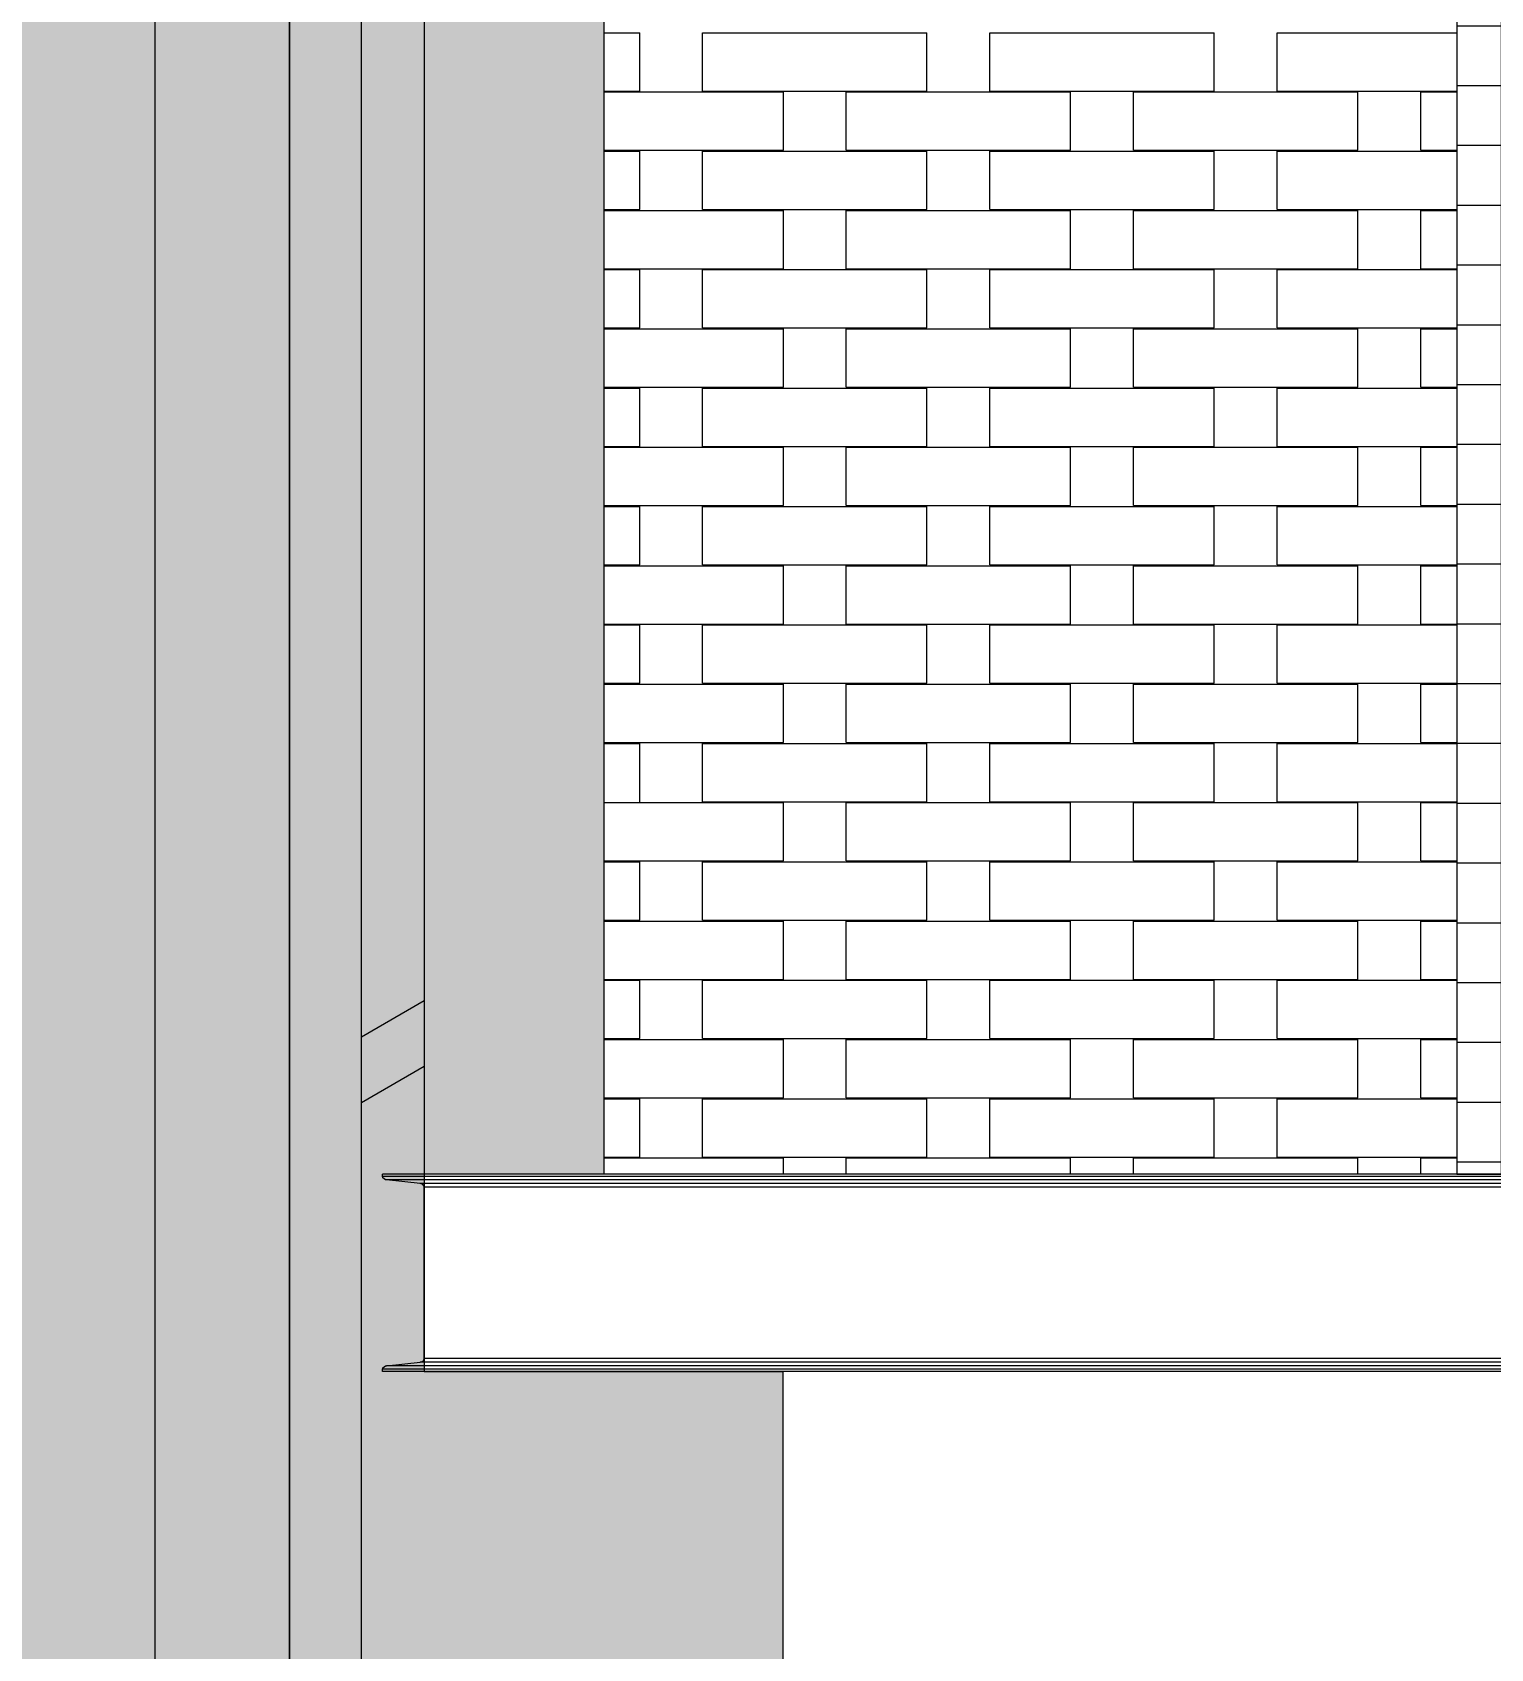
# Model space of a CAD drawing. Header units: millimetres. Extents: x 475206255 to 476720147, y 4620882299 to 4621447368.
# Drawn here: x 475392579 to 475394204, y 4621134156 to 4621135957 of the extents above; entities that cross this region are included whole.
import ezdxf

# ---------------------------------------------------------------- set-up
doc = ezdxf.new("R2010")
doc.units = ezdxf.units.MM
doc.header["$MEASUREMENT"] = 0
for name, color, linetype, lineweight in [('0_Pen_No__250_Pen_No__255', 255, 'Continuous', 0), ('0_Pen_No__250_Pen_No__7', 7, 'Continuous', 0), ('2D Drafting - General_Pen_No__30_Pen_No__9_Pen_No__9_Pen_No__253', 252, 'Continuous', 0), ('2D Drafting - General_Pen_No__30_Pen_No__9_Pen_No__9_Pen_No__7', 7, 'Continuous', 0), ('Dimensioning - General_Pen_No__142', 142, 'Continuous', 0), ('New_2D Drafting - General_Pen_No__30_Pen_No__9_Pen_No__9_Pen_No__255', 255, 'Continuous', 0), ('New_2D Drafting - General_Pen_No__30_Pen_No__9_Pen_No__9_Pen_No__7', 7, 'Continuous', 0), ('New_Structural - Bearing_Pen_No__250', 7, 'Continuous', 0), ('Structural - Bearing_Pen_No__250', 7, 'Continuous', 0), ('zoma_Pen_No__142', 142, 'Continuous', 0)]:
    doc.layers.add(name, color=color, linetype=linetype, lineweight=lineweight)
doc.layers.add('Dimensioning - General', color=7, linetype='Continuous')
doc.layers.add('zoma', color=7, linetype='Continuous')
doc.styles.add('GENERATED_STYLE_2', font='arial.ttf')
doc.dimstyles.new('GENERATED_STYLE__1', dxfattribs={"dimtxt": 100, "dimasz": 68.640772, "dimexe": 0.18, "dimexo": 0.0625, "dimgap": 0, "dimtad": 1, "dimlfac": 0.001, "dimzin": 0, "dimdsep": 46, "dimtxsty": 'GENERATED_STYLE_2', "dimblk": 'ARROWHEAD_2', "dimblk1": 'ARROWHEAD_2', "dimblk2": 'ARROWHEAD_2', "dimcen": 0.09, "dimse1": 1, "dimse2": 1, "dimclrd": 142, "dimclre": 142, "dimclrt": 142, "dimadec": 0, "dimazin": 0, "dimtfac": 1, "dimtdec": 4, "dimtmove": 0, "dimatfit": 3, "dimfxl": 1, "dimtolj": 1, "dimtzin": 0, "dimarcsym": 0})
doc.dimstyles.new('GENERATED_STYLE__18', dxfattribs={"dimtxt": 100, "dimasz": 68.640772, "dimexe": 0.18, "dimexo": 0.0625, "dimgap": 0, "dimtad": 1, "dimtih": 1, "dimtoh": 1, "dimlfac": 0.001, "dimzin": 0, "dimdsep": 46, "dimtxsty": 'GENERATED_STYLE_2', "dimblk": 'ARROWHEAD_2', "dimblk1": 'ARROWHEAD_2', "dimblk2": 'ARROWHEAD_2', "dimcen": 0.09, "dimse1": 1, "dimse2": 1, "dimclrd": 142, "dimclre": 142, "dimclrt": 142, "dimadec": 0, "dimazin": 0, "dimtfac": 1, "dimtdec": 4, "dimtmove": 0, "dimatfit": 3, "dimfxl": 1, "dimtolj": 1, "dimtzin": 0, "dimarcsym": 0})
doc.dimstyles.new('GENERATED_STYLE__3', dxfattribs={"dimtxt": 200, "dimasz": 64.421331, "dimexe": 0.18, "dimexo": 3, "dimgap": 0, "dimtad": 1, "dimtih": 1, "dimtoh": 1, "dimlfac": 0.001, "dimzin": 0, "dimdsep": 46, "dimtxsty": 'GENERATED_STYLE_2', "dimblk": 'ARROWHEAD_2', "dimblk1": 'ARROWHEAD_2', "dimblk2": 'ARROWHEAD_2', "dimcen": 0.09, "dimclrd": 142, "dimclre": 142, "dimclrt": 142, "dimadec": 0, "dimazin": 0, "dimtfac": 1, "dimtdec": 4, "dimtmove": 0, "dimatfit": 3, "dimfxl": 1, "dimtolj": 1, "dimtzin": 0, "dimarcsym": 0})

# ---------------------------------------------------------------- blocks, each defined once
blk = doc.blocks.new('*D547', base_point=(475826095.8, 4621095193.2))
at = {"layer": 'Dimensioning - General_Pen_No__142', "color": 142, "linetype": 'Continuous', "lineweight": 0, "transparency": 16777216}
for p, q in [((475424795.3, 4621135071), (475424885.6, 4621135018.9)), ((475424908.2, 4621135044.9), (475424772.7, 4621135044.9)), ((475424840.5, 4621132545), (475424840.5, 4621135044.9)), ((475424795.3, 4621132571.1), (475424885.6, 4621132518.9)), ((475424908.2, 4621132545), (475424772.7, 4621132545))]:
    blk.add_line(p, q, dxfattribs=at)
at = {"layer": 'Dimensioning - General_Pen_No__142', "color": 142, "lineweight": 0, "transparency": 16777216, "insert": (475424820.5, 4621133661.5), "char_height": 100, "attachment_point": 7, "rotation": 90, "style": 'GENERATED_STYLE_2'}
blk.add_mtext('\\A1;{\\pql;\\fArial|b0|i0|c204|p0;\\W1.000000;2.50}', dxfattribs=at)
blk = doc.blocks.new('ARROWHEAD_2')
at = {"color": 0, "linetype": 'Continuous', "lineweight": 0}
for p, q in [((-0.378, -0.655), (0.378, 0.655)), ((0, 0), (-1, 0))]:
    blk.add_line(p, q, dxfattribs=at)
blk = doc.blocks.new('*D548', base_point=(475826095.8, 4621095193.2))
at = {"layer": 'Dimensioning - General_Pen_No__142', "color": 142, "linetype": 'Continuous', "lineweight": 0, "transparency": 16777216}
for p, q in [((475424795.3, 4621135771.1), (475424885.6, 4621135718.9)), ((475424908.2, 4621135745), (475424772.7, 4621135745)), ((475424840.5, 4621135044.9), (475424840.5, 4621135745)), ((475424795.3, 4621135071), (475424885.6, 4621135018.9)), ((475424908.2, 4621135044.9), (475424772.7, 4621135044.9))]:
    blk.add_line(p, q, dxfattribs=at)
at = {"layer": 'Dimensioning - General_Pen_No__142', "color": 142, "lineweight": 0, "transparency": 16777216, "insert": (475424820.5, 4621135261.5), "char_height": 100, "attachment_point": 7, "rotation": 90, "style": 'GENERATED_STYLE_2'}
blk.add_mtext('\\A1;{\\pql;\\fArial|b0|i0|c204|p0;\\W1.000000;0.70}', dxfattribs=at)
blk = doc.blocks.new('*D549', base_point=(475826095.8, 4621095193.2))
at = {"layer": 'Dimensioning - General_Pen_No__142', "color": 142, "linetype": 'Continuous', "lineweight": 0, "transparency": 16777216}
for p, q in [((475424795.3, 4621138271), (475424885.6, 4621138218.9)), ((475424908.2, 4621138244.9), (475424772.7, 4621138244.9)), ((475424840.5, 4621135745), (475424840.5, 4621138244.9)), ((475424795.3, 4621135771.1), (475424885.6, 4621135718.9)), ((475424908.2, 4621135745), (475424772.7, 4621135745))]:
    blk.add_line(p, q, dxfattribs=at)
at = {"layer": 'Dimensioning - General_Pen_No__142', "color": 142, "lineweight": 0, "transparency": 16777216, "insert": (475424820.5, 4621136861.5), "char_height": 100, "attachment_point": 7, "rotation": 90, "style": 'GENERATED_STYLE_2'}
blk.add_mtext('\\A1;{\\pql;\\fArial|b0|i0|c204|p0;\\W1.000000;2.50}', dxfattribs=at)
blk = doc.blocks.new('*D1516', base_point=(475826095.8, 4621095193.2))
at = {"layer": 'zoma_Pen_No__142', "color": 142, "linetype": 'Continuous', "lineweight": 0, "transparency": 16777216}
for p, q in [((475386915.9, 4621126477.3), (475386915.9, 4621126604.5)), ((475393015.9, 4621126477.3), (475393015.9, 4621126604.5)), ((475386940.3, 4621126583.3), (475386891.4, 4621126498.5)), ((475393040.3, 4621126583.3), (475392991.4, 4621126498.5)), ((475386915.9, 4621126540.9), (475393015.9, 4621126540.9))]:
    blk.add_line(p, q, dxfattribs=at)
at = {"layer": 'zoma_Pen_No__142', "color": 142, "lineweight": 0, "transparency": 16777216, "char_height": 200, "attachment_point": 7, "style": 'GENERATED_STYLE_2'}
for s, insert in [('\\A1;{\\pql;\\fArial|b0|i0|c204|p0;\\W1.000000;0.40}', (475386940.4, 4621126580.9)), ('\\A1;{\\pql;\\fArial|b0|i0|c204|p0;\\W1.000000;6.10}', (475389698.9, 4621126580.9)), ('\\A1;{\\pql;\\fArial|b0|i0|c204|p0;\\W1.000000;0.40}', (475392457.5, 4621126580.9))]:
    blk.add_mtext(s, dxfattribs=dict(at, insert=insert))
blk = doc.blocks.new('*D1517', base_point=(475826095.8, 4621095193.2))
at = {"layer": 'zoma_Pen_No__142', "color": 142, "linetype": 'Continuous', "lineweight": 0, "transparency": 16777216}
for p, q in [((475393015.9, 4621126477.3), (475393015.9, 4621126604.5)), ((475393415.9, 4621126477.3), (475393415.9, 4621126604.5)), ((475393040.3, 4621126583.3), (475392991.4, 4621126498.5)), ((475393440.3, 4621126583.3), (475393391.4, 4621126498.5)), ((475393015.9, 4621126540.9), (475393415.9, 4621126540.9))]:
    blk.add_line(p, q, dxfattribs=at)
blk = doc.blocks.new('*D1518', base_point=(475826095.8, 4621095193.2))
at = {"layer": 'zoma_Pen_No__142', "color": 142, "linetype": 'Continuous', "lineweight": 0, "transparency": 16777216}
for p, q in [((475393415.9, 4621126477.3), (475393415.9, 4621126604.5)), ((475399915.9, 4621126477.3), (475399915.9, 4621126604.5)), ((475393440.3, 4621126583.3), (475393391.4, 4621126498.5)), ((475399940.3, 4621126583.3), (475399891.4, 4621126498.5)), ((475393415.9, 4621126540.9), (475399915.9, 4621126540.9))]:
    blk.add_line(p, q, dxfattribs=at)
at = {"layer": 'zoma_Pen_No__142', "color": 142, "lineweight": 0, "transparency": 16777216, "char_height": 200, "attachment_point": 7, "style": 'GENERATED_STYLE_2'}
for s, insert in [('\\A1;{\\pql;\\fArial|b0|i0|c204|p0;\\W1.000000;6.50}', (475396398.9, 4621126580.9)), ('\\A1;{\\pql;\\fArial|b0|i0|c204|p0;\\W1.000000;0.40}', (475399357.5, 4621126580.9))]:
    blk.add_mtext(s, dxfattribs=dict(at, insert=insert))
blk = doc.blocks.new('*D1829', base_point=(475826095.8, 4621095193.2))
at = {"layer": 'Dimensioning - General_Pen_No__142', "color": 142, "linetype": 'Continuous', "lineweight": 0, "transparency": 16777216}
for p, q in [((475388970.3, 4621134711), (475389060.6, 4621134658.9)), ((475389083.2, 4621134685), (475388947.7, 4621134685)), ((475389015.5, 4621134045), (475389015.5, 4621134685)), ((475388970.3, 4621134071), (475389060.6, 4621134018.9)), ((475389083.2, 4621134045), (475388947.7, 4621134045))]:
    blk.add_line(p, q, dxfattribs=at)
at = {"layer": 'Dimensioning - General_Pen_No__142', "color": 142, "lineweight": 0, "transparency": 16777216, "insert": (475388995.5, 4621134231.5), "char_height": 100, "attachment_point": 7, "rotation": 90, "style": 'GENERATED_STYLE_2'}
blk.add_mtext('\\A1;{\\pql;\\fArial|b0|i0|c204|p0;\\W1.000000;0.64}', dxfattribs=at)
blk = doc.blocks.new('*D1830', base_point=(475826095.8, 4621095193.2))
at = {"layer": 'Dimensioning - General_Pen_No__142', "color": 142, "linetype": 'Continuous', "lineweight": 0, "transparency": 16777216}
for p, q in [((475388970.3, 4621135811), (475389060.6, 4621135758.9)), ((475389083.2, 4621135785), (475388947.7, 4621135785)), ((475389015.5, 4621134685), (475389015.5, 4621135785)), ((475388970.3, 4621134711), (475389060.6, 4621134658.9)), ((475389083.2, 4621134685), (475388947.7, 4621134685))]:
    blk.add_line(p, q, dxfattribs=at)
at = {"layer": 'Dimensioning - General_Pen_No__142', "color": 142, "lineweight": 0, "transparency": 16777216, "insert": (475388995.5, 4621135101.5), "char_height": 100, "attachment_point": 7, "rotation": 90, "style": 'GENERATED_STYLE_2'}
blk.add_mtext('\\A1;{\\pql;\\fArial|b0|i0|c204|p0;\\W1.000000;1.10}', dxfattribs=at)
blk = doc.blocks.new('*D1831', base_point=(475826095.8, 4621095193.2))
at = {"layer": 'Dimensioning - General_Pen_No__142', "color": 142, "linetype": 'Continuous', "lineweight": 0, "transparency": 16777216}
for p, q in [((475388970.3, 4621137271.1), (475389060.6, 4621137218.9)), ((475389083.2, 4621137245), (475388947.7, 4621137245)), ((475389015.5, 4621135785), (475389015.5, 4621137245)), ((475388970.3, 4621135811), (475389060.6, 4621135758.9)), ((475389083.2, 4621135785), (475388947.7, 4621135785))]:
    blk.add_line(p, q, dxfattribs=at)
at = {"layer": 'Dimensioning - General_Pen_No__142', "color": 142, "lineweight": 0, "transparency": 16777216, "insert": (475388995.5, 4621136381.5), "char_height": 100, "attachment_point": 7, "rotation": 90, "style": 'GENERATED_STYLE_2'}
blk.add_mtext('\\A1;{\\pql;\\fArial|b0|i0|c204|p0;\\W1.000000;1.46}', dxfattribs=at)
blk = doc.blocks.new('*D2412', base_point=(475826095.8, 4621095193.2))
at = {"layer": 'Dimensioning - General_Pen_No__142', "color": 142, "linetype": 'Continuous', "lineweight": 0, "transparency": 16777216}
for p, q in [((475393415.3, 4621133504.3), (475393415.3, 4621133639.8)), ((475392442.2, 4621133617.2), (475392390.1, 4621133526.9)), ((475393441.4, 4621133617.2), (475393389.3, 4621133526.9)), ((475392416.2, 4621133572.1), (475393415.3, 4621133572.1))]:
    blk.add_line(p, q, dxfattribs=at)
at = {"layer": 'Dimensioning - General_Pen_No__142', "color": 142, "lineweight": 0, "transparency": 16777216, "insert": (475392782.3, 4621133592.1), "char_height": 100, "attachment_point": 7, "style": 'GENERATED_STYLE_2'}
blk.add_mtext('\\A1;{\\pql;\\fArial|b0|i0|c204|p0;\\W1.000000;1.00}', dxfattribs=at)
blk = doc.blocks.new('*D2414', base_point=(475826095.8, 4621095193.2))
at = {"layer": 'Dimensioning - General_Pen_No__142', "color": 142, "linetype": 'Continuous', "lineweight": 0, "transparency": 16777216}
for p, q in [((475393415.3, 4621133504.3), (475393415.3, 4621133639.8)), ((475394615.9, 4621133504.3), (475394615.9, 4621133639.8)), ((475393441.4, 4621133617.2), (475393389.3, 4621133526.9)), ((475394642, 4621133617.2), (475394589.9, 4621133526.9)), ((475393415.3, 4621133572.1), (475394615.9, 4621133572.1))]:
    blk.add_line(p, q, dxfattribs=at)
at = {"layer": 'Dimensioning - General_Pen_No__142', "color": 142, "lineweight": 0, "transparency": 16777216, "insert": (475393882.2, 4621133592.1), "char_height": 100, "attachment_point": 7, "style": 'GENERATED_STYLE_2'}
blk.add_mtext('\\A1;{\\pql;\\fArial|b0|i0|c204|p0;\\W1.000000;1.20}', dxfattribs=at)

msp = doc.modelspace()

# ---------------------------------------------------------------- hatches: boundary and pattern name
at = {"layer": '0_Pen_No__250_Pen_No__255', "linetype": 'Continuous', "lineweight": 0, "true_color": 0x3f3f3f}
for points in [[(475392945.953, 4621129605.184), (475392945.953, 4621141237.916), (475392865.953, 4621141237.916), (475392865.953, 4621129605.184)], [(475392945.953, 4621134764.412), (475392945.953, 4621134837.916), (475393015.95, 4621134878.37), (475393015.95, 4621134804.866)]]:
    msp.add_hatch(color=250, dxfattribs=at).paths.add_polyline_path(points)
at = {"layer": '2D Drafting - General_Pen_No__30_Pen_No__9_Pen_No__9_Pen_No__253', "linetype": 'Continuous', "lineweight": 0}
h = msp.add_hatch(dxfattribs=at)
h.set_pattern_fill('BRICK___RUNNING_BOND', color=252, style=0, pattern_type=2)
h.set_pattern_definition([(180, (475362068.42, 4621134278.51), (0, 66.64), []), (90, (475362068.42, 4621134278.5), (244.8, 0), [66.64, -66.64]), (90, (475361946.02, 4621134345.15), (244.8, 0), [66.64, -66.64])])
h.paths.add_polyline_path([(475386515.943, 4621144744.536), (475406815.943, 4621144744.536), (475406815.943, 4621131444.943), (475406415.943, 4621131444.943), (475406415.943, 4621131544.955), (475406415.943, 4621144344.955), (475402816.368, 4621144344.955), (475402816.368, 4621131445.093), (475398816.013, 4621131445.093), (475398816.013, 4621131445.286), (475396815.946, 4621131445.286), (475396815.946, 4621134464.943), (475400115.943, 4621134464.943), (475400115.943, 4621134684.942), (475399915.947, 4621134684.942), (475399915.947, 4621137664.943), (475400115.943, 4621137664.943), (475400115.943, 4621137884.943), (475399915.947, 4621137884.943), (475399915.947, 4621140864.943), (475400115.943, 4621140864.943), (475400115.943, 4621141084.943), (475399915.947, 4621141084.943), (475399915.947, 4621144064.943), (475400115.943, 4621144064.943), (475400115.943, 4621144284.943), (475393015.95, 4621144284.943), (475393015.95, 4621144064.943), (475393215.95, 4621144064.943), (475393215.95, 4621141084.943), (475393015.95, 4621141084.943), (475393015.95, 4621140864.943), (475393215.95, 4621140864.943), (475393215.95, 4621137884.943), (475393015.95, 4621137884.943), (475393015.95, 4621137663.948), (475393215.95, 4621137663.948), (475393215.95, 4621134684.942), (475393015.95, 4621134684.942), (475393015.95, 4621134464.943), (475393415.349, 4621134464.943), (475393415.349, 4621131444.834), (475393015.95, 4621131444.834), (475393015.95, 4621131444.943), (475390315.939, 4621131444.943), (475389615.524, 4621131444.943), (475389615.524, 4621134464.987), (475390315.939, 4621134464.987), (475390315.939, 4621144284.987), (475386865.663, 4621144284.987), (475386865.663, 4621144064.987), (475386916.336, 4621144064.987), (475386916.336, 4621141084.995), (475386865.663, 4621141084.995), (475386865.663, 4621140864.987), (475386916.063, 4621140864.987), (475386916.063, 4621137884.987), (475386865.663, 4621137884.987), (475386865.663, 4621137664.987), (475386916.063, 4621137664.987), (475386916.063, 4621134684.996), (475386865.663, 4621134684.996), (475386865.663, 4621134464.987), (475386916.063, 4621134464.987), (475386916.063, 4621131444.943), (475386515.943, 4621131444.943), (475386515.943, 4621134464.987)])
h.paths.add_polyline_path([(475390816.16, 4621132444.942), (475390816.16, 4621134044.943), (475392416.16, 4621134044.943), (475392416.16, 4621132444.942)], flags=0)
h.paths.add_polyline_path([(475390816.165, 4621140444.942), (475392416.165, 4621140444.942), (475392416.165, 4621138844.942), (475390816.165, 4621138844.942)], flags=0)
h.paths.add_polyline_path([(475390816.165, 4621137244.942), (475392416.165, 4621137244.942), (475392416.165, 4621135644.942), (475390816.165, 4621135644.942)], flags=0)
h.paths.add_polyline_path([(475390816.165, 4621142044.942), (475390816.165, 4621143644.942), (475392416.165, 4621143644.942), (475392416.165, 4621142044.942)], flags=0)
h.paths.add_polyline_path([(475397216.018, 4621131544.949), (475397216.018, 4621134044.955), (475398816.009, 4621134044.955), (475398816.009, 4621131544.949)], flags=0)
h.paths.add_polyline_path([(475402315.71, 4621135644.942), (475402315.71, 4621137244.939), (475400715.709, 4621137244.939), (475400715.709, 4621135644.942)], flags=0)
h.paths.add_polyline_path([(475400715.709, 4621132444.942), (475400715.709, 4621134044.939), (475402315.71, 4621134044.939), (475402315.71, 4621132444.942)], flags=0)
h.paths.add_polyline_path([(475402315.71, 4621138806.589), (475402315.71, 4621140444.937), (475400715.709, 4621140444.937), (475400715.709, 4621138806.589)], flags=0)
h.paths.add_polyline_path([(475400715.713, 4621142044.942), (475400715.713, 4621143644.939), (475402315.714, 4621143644.939), (475402315.714, 4621142044.942)], flags=0)
h = msp.add_hatch(dxfattribs=at)
h.set_pattern_fill('BRICK___RUNNING_BOND', color=252, style=0, pattern_type=2)
h.set_pattern_definition([(0, (475427664.105, 4621134698.51), (0, 66.64), []), (90, (475427664.1, 4621134698.5), (-244.8, 0), [66.64, -66.64]), (90, (475427786.5, 4621134765.15), (-244.8, 0), [66.64, -66.64])])
h.paths.add_polyline_path([(475394165.958, 4621137664.943), (475394165.958, 4621134684.943), (475394215.95, 4621134684.943), (475394215.95, 4621137664.943)])
at = {"layer": 'New_2D Drafting - General_Pen_No__30_Pen_No__9_Pen_No__9_Pen_No__255', "linetype": 'Continuous', "lineweight": 0}
msp.add_hatch(color=255, dxfattribs=at).paths.add_polyline_path([(475392865.95, 4621144044.577), (475392715.95, 4621144044.577), (475392715.964, 4621129599.054), (475392865.964, 4621129599.054)])

# ---------------------------------------------------------------- linework, layer by layer
at = {"layer": '0_Pen_No__250_Pen_No__7', "color": 7, "linetype": 'Continuous', "lineweight": 0, "flags": 128}
for points in [[(475392945.953, 4621129605.184), (475392945.953, 4621141237.916), (475392865.953, 4621141237.916), (475392865.953, 4621129605.184)], [(475392945.953, 4621134764.412), (475392945.953, 4621134837.916), (475393015.95, 4621134878.37), (475393015.95, 4621134804.866)]]:
    msp.add_lwpolyline(points, close=True, dxfattribs=at)
at = {"layer": '2D Drafting - General_Pen_No__30_Pen_No__9_Pen_No__9_Pen_No__7', "color": 7, "linetype": 'Continuous', "lineweight": 0, "flags": 128}
msp.add_lwpolyline([(475393015.95, 4621137884.943), (475393015.95, 4621137663.948), (475393215.95, 4621137663.948), (475393215.95, 4621134684.942), (475393015.95, 4621134684.942), (475393015.95, 4621134464.943), (475393415.349, 4621134464.943), (475393415.349, 4621131444.834), (475393015.95, 4621131444.834), (475393015.95, 4621131444.943), (475390315.939, 4621131444.943), (475389615.524, 4621131444.943), (475389615.524, 4621134464.987), (475390315.939, 4621134464.987), (475390315.939, 4621144284.987)], dxfattribs=at)
msp.add_lwpolyline([(475394165.958, 4621137664.943), (475394165.958, 4621134684.943), (475394215.95, 4621134684.943), (475394215.95, 4621137664.943)], close=True, dxfattribs=at)
at = {"layer": 'New_2D Drafting - General_Pen_No__30_Pen_No__9_Pen_No__9_Pen_No__7', "color": 7, "linetype": 'Continuous', "lineweight": 0, "flags": 128}
msp.add_lwpolyline([(475392865.95, 4621144044.577), (475392715.95, 4621144044.577), (475392715.964, 4621129599.054), (475392865.964, 4621129599.054)], close=True, dxfattribs=at)
at = {"layer": 'New_Structural - Bearing_Pen_No__250', "color": 7, "linetype": 'Continuous', "lineweight": 0}
for p, q in [((475393015.95, 4621144064.943), (475393015.95, 4621134464.943)), ((475393215.95, 4621135956.949), (475393255.95, 4621135956.949)), ((475393255.95, 4621135891.949), (475393255.95, 4621135956.949)), ((475393325.95, 4621135956.949), (475393575.95, 4621135956.949)), ((475393325.95, 4621135891.949), (475393325.95, 4621135956.949)), ((475393575.95, 4621135891.949), (475393575.95, 4621135956.949)), ((475393645.95, 4621135956.949), (475393895.95, 4621135956.949)), ((475393645.95, 4621135891.949), (475393645.95, 4621135956.949)), ((475393895.95, 4621135891.949), (475393895.95, 4621135956.949)), ((475393965.95, 4621135956.949), (475394165.958, 4621135956.949)), ((475393965.95, 4621135891.949), (475393965.95, 4621135956.949)), ((475393215.95, 4621135891.949), (475393255.95, 4621135891.949)), ((475393215.95, 4621135890.949), (475393415.95, 4621135890.949)), ((475393325.95, 4621135891.949), (475393575.95, 4621135891.949)), ((475393415.95, 4621135825.949), (475393415.95, 4621135890.949)), ((475393485.95, 4621135890.949), (475393735.95, 4621135890.949)), ((475393485.95, 4621135825.949), (475393485.95, 4621135890.949)), ((475393645.95, 4621135891.949), (475393895.95, 4621135891.949)), ((475393735.95, 4621135825.949), (475393735.95, 4621135890.949)), ((475393805.95, 4621135890.949), (475394055.95, 4621135890.949)), ((475393805.95, 4621135825.949), (475393805.95, 4621135890.949)), ((475393965.95, 4621135891.949), (475394165.958, 4621135891.949)), ((475394055.95, 4621135825.949), (475394055.95, 4621135890.949)), ((475394125.95, 4621135890.949), (475394165.958, 4621135890.949)), ((475394125.95, 4621135825.949), (475394125.95, 4621135890.949)), ((475393215.95, 4621135825.949), (475393415.95, 4621135825.949)), ((475393215.95, 4621135824.949), (475393255.95, 4621135824.949)), ((475393255.95, 4621135759.949), (475393255.95, 4621135824.949)), ((475393325.95, 4621135824.949), (475393575.95, 4621135824.949)), ((475393325.95, 4621135759.949), (475393325.95, 4621135824.949)), ((475393485.95, 4621135825.949), (475393735.95, 4621135825.949)), ((475393575.95, 4621135759.949), (475393575.95, 4621135824.949)), ((475393645.95, 4621135824.949), (475393895.95, 4621135824.949)), ((475393645.95, 4621135759.949), (475393645.95, 4621135824.949)), ((475393805.95, 4621135825.949), (475394055.95, 4621135825.949)), ((475393895.95, 4621135759.949), (475393895.95, 4621135824.949)), ((475393965.95, 4621135824.949), (475394165.958, 4621135824.949)), ((475393965.95, 4621135759.949), (475393965.95, 4621135824.949)), ((475394125.95, 4621135825.949), (475394165.958, 4621135825.949)), ((475393215.95, 4621135759.949), (475393255.95, 4621135759.949)), ((475393215.95, 4621135758.949), (475393415.95, 4621135758.949)), ((475393325.95, 4621135759.949), (475393575.95, 4621135759.949)), ((475393415.95, 4621135693.949), (475393415.95, 4621135758.949)), ((475393485.95, 4621135758.949), (475393735.95, 4621135758.949)), ((475393485.95, 4621135693.949), (475393485.95, 4621135758.949)), ((475393645.95, 4621135759.949), (475393895.95, 4621135759.949)), ((475393735.95, 4621135693.949), (475393735.95, 4621135758.949)), ((475393805.95, 4621135758.949), (475394055.95, 4621135758.949)), ((475393805.95, 4621135693.949), (475393805.95, 4621135758.949)), ((475393965.95, 4621135759.949), (475394165.958, 4621135759.949)), ((475394055.95, 4621135693.949), (475394055.95, 4621135758.949)), ((475394125.95, 4621135758.949), (475394165.958, 4621135758.949)), ((475394125.95, 4621135693.949), (475394125.95, 4621135758.949)), ((475393215.95, 4621135693.949), (475393415.95, 4621135693.949)), ((475393215.95, 4621135692.949), (475393255.95, 4621135692.949)), ((475393255.95, 4621135627.949), (475393255.95, 4621135692.949)), ((475393325.95, 4621135692.949), (475393575.95, 4621135692.949)), ((475393325.95, 4621135627.949), (475393325.95, 4621135692.949)), ((475393485.95, 4621135693.949), (475393735.95, 4621135693.949)), ((475393575.95, 4621135627.949), (475393575.95, 4621135692.949)), ((475393645.95, 4621135692.949), (475393895.95, 4621135692.949)), ((475393645.95, 4621135627.949), (475393645.95, 4621135692.949)), ((475393805.95, 4621135693.949), (475394055.95, 4621135693.949)), ((475393895.95, 4621135627.949), (475393895.95, 4621135692.949)), ((475393965.95, 4621135692.949), (475394165.958, 4621135692.949)), ((475393965.95, 4621135627.949), (475393965.95, 4621135692.949)), ((475394125.95, 4621135693.949), (475394165.958, 4621135693.949)), ((475393215.95, 4621135627.949), (475393255.95, 4621135627.949)), ((475393215.95, 4621135626.949), (475393415.95, 4621135626.949)), ((475393325.95, 4621135627.949), (475393575.95, 4621135627.949)), ((475393415.95, 4621135561.949), (475393415.95, 4621135626.949)), ((475393485.95, 4621135626.949), (475393735.95, 4621135626.949)), ((475393485.95, 4621135561.949), (475393485.95, 4621135626.949)), ((475393645.95, 4621135627.949), (475393895.95, 4621135627.949)), ((475393735.95, 4621135561.949), (475393735.95, 4621135626.949)), ((475393805.95, 4621135626.949), (475394055.95, 4621135626.949)), ((475393805.95, 4621135561.949), (475393805.95, 4621135626.949)), ((475393965.95, 4621135627.949), (475394165.958, 4621135627.949)), ((475394055.95, 4621135561.949), (475394055.95, 4621135626.949)), ((475394125.95, 4621135626.949), (475394165.958, 4621135626.949)), ((475394125.95, 4621135561.949), (475394125.95, 4621135626.949)), ((475393215.95, 4621135561.949), (475393415.95, 4621135561.949)), ((475393215.95, 4621135560.949), (475393255.95, 4621135560.949)), ((475393255.95, 4621135495.949), (475393255.95, 4621135560.949)), ((475393325.95, 4621135560.949), (475393575.95, 4621135560.949)), ((475393325.95, 4621135495.949), (475393325.95, 4621135560.949)), ((475393485.95, 4621135561.949), (475393735.95, 4621135561.949)), ((475393575.95, 4621135495.949), (475393575.95, 4621135560.949)), ((475393645.95, 4621135560.949), (475393895.95, 4621135560.949)), ((475393645.95, 4621135495.949), (475393645.95, 4621135560.949)), ((475393805.95, 4621135561.949), (475394055.95, 4621135561.949)), ((475393895.95, 4621135495.949), (475393895.95, 4621135560.949)), ((475393965.95, 4621135560.949), (475394165.958, 4621135560.949)), ((475393965.95, 4621135495.949), (475393965.95, 4621135560.949)), ((475394125.95, 4621135561.949), (475394165.958, 4621135561.949)), ((475393215.95, 4621135495.949), (475393255.95, 4621135495.949)), ((475393215.95, 4621135494.949), (475393415.95, 4621135494.949)), ((475393325.95, 4621135495.949), (475393575.95, 4621135495.949)), ((475393415.95, 4621135429.949), (475393415.95, 4621135494.949)), ((475393485.95, 4621135494.949), (475393735.95, 4621135494.949)), ((475393485.95, 4621135429.949), (475393485.95, 4621135494.949)), ((475393645.95, 4621135495.949), (475393895.95, 4621135495.949)), ((475393735.95, 4621135429.949), (475393735.95, 4621135494.949)), ((475393805.95, 4621135494.949), (475394055.95, 4621135494.949)), ((475393805.95, 4621135429.949), (475393805.95, 4621135494.949)), ((475393965.95, 4621135495.949), (475394165.958, 4621135495.949)), ((475394055.95, 4621135429.949), (475394055.95, 4621135494.949)), ((475394125.95, 4621135494.949), (475394165.958, 4621135494.949)), ((475394125.95, 4621135429.949), (475394125.95, 4621135494.949)), ((475393215.95, 4621135429.949), (475393415.95, 4621135429.949)), ((475393215.95, 4621135428.949), (475393255.95, 4621135428.949)), ((475393255.95, 4621135363.949), (475393255.95, 4621135428.949)), ((475393325.95, 4621135428.949), (475393575.95, 4621135428.949)), ((475393325.95, 4621135363.949), (475393325.95, 4621135428.949)), ((475393485.95, 4621135429.949), (475393735.95, 4621135429.949)), ((475393575.95, 4621135363.949), (475393575.95, 4621135428.949)), ((475393645.95, 4621135428.949), (475393895.95, 4621135428.949)), ((475393645.95, 4621135363.949), (475393645.95, 4621135428.949)), ((475393805.95, 4621135429.949), (475394055.95, 4621135429.949)), ((475393895.95, 4621135363.949), (475393895.95, 4621135428.949)), ((475393965.95, 4621135428.949), (475394165.958, 4621135428.949)), ((475393965.95, 4621135363.949), (475393965.95, 4621135428.949)), ((475394125.95, 4621135429.949), (475394165.958, 4621135429.949)), ((475393215.95, 4621135363.949), (475393255.95, 4621135363.949)), ((475393215.95, 4621135362.949), (475393415.95, 4621135362.949)), ((475393325.95, 4621135363.949), (475393575.95, 4621135363.949)), ((475393415.95, 4621135297.949), (475393415.95, 4621135362.949)), ((475393485.95, 4621135362.949), (475393735.95, 4621135362.949)), ((475393485.95, 4621135297.949), (475393485.95, 4621135362.949)), ((475393645.95, 4621135363.949), (475393895.95, 4621135363.949)), ((475393735.95, 4621135297.949), (475393735.95, 4621135362.949)), ((475393805.95, 4621135362.949), (475394055.95, 4621135362.949)), ((475393805.95, 4621135297.949), (475393805.95, 4621135362.949)), ((475393965.95, 4621135363.949), (475394165.958, 4621135363.949)), ((475394055.95, 4621135297.949), (475394055.95, 4621135362.949)), ((475394125.95, 4621135362.949), (475394165.958, 4621135362.949)), ((475394125.95, 4621135297.949), (475394125.95, 4621135362.949)), ((475393215.95, 4621135297.949), (475393415.95, 4621135297.949)), ((475393215.95, 4621135296.949), (475393255.95, 4621135296.949)), ((475393255.95, 4621135231.949), (475393255.95, 4621135296.949)), ((475393325.95, 4621135296.949), (475393575.95, 4621135296.949)), ((475393325.95, 4621135231.949), (475393325.95, 4621135296.949)), ((475393485.95, 4621135297.949), (475393735.95, 4621135297.949)), ((475393575.95, 4621135231.949), (475393575.95, 4621135296.949)), ((475393645.95, 4621135296.949), (475393895.95, 4621135296.949)), ((475393645.95, 4621135231.949), (475393645.95, 4621135296.949)), ((475393805.95, 4621135297.949), (475394055.95, 4621135297.949)), ((475393895.95, 4621135231.949), (475393895.95, 4621135296.949)), ((475393965.95, 4621135296.949), (475394165.958, 4621135296.949)), ((475393965.95, 4621135231.949), (475393965.95, 4621135296.949)), ((475394125.95, 4621135297.949), (475394165.958, 4621135297.949)), ((475393215.95, 4621135231.949), (475393255.95, 4621135231.949)), ((475393215.95, 4621135230.949), (475393415.95, 4621135230.949)), ((475393325.95, 4621135231.949), (475393575.95, 4621135231.949)), ((475393415.95, 4621135165.949), (475393415.95, 4621135230.949)), ((475393485.95, 4621135230.949), (475393735.95, 4621135230.949)), ((475393485.95, 4621135165.949), (475393485.95, 4621135230.949)), ((475393645.95, 4621135231.949), (475393895.95, 4621135231.949)), ((475393735.95, 4621135165.949), (475393735.95, 4621135230.949)), ((475393805.95, 4621135230.949), (475394055.95, 4621135230.949)), ((475393805.95, 4621135165.949), (475393805.95, 4621135230.949)), ((475393965.95, 4621135231.949), (475394165.958, 4621135231.949)), ((475394055.95, 4621135165.949), (475394055.95, 4621135230.949)), ((475394125.95, 4621135230.949), (475394165.958, 4621135230.949)), ((475394125.95, 4621135165.949), (475394125.95, 4621135230.949)), ((475393215.95, 4621135165.949), (475393415.95, 4621135165.949)), ((475393215.95, 4621135164.949), (475393255.95, 4621135164.949)), ((475393255.95, 4621135099.949), (475393255.95, 4621135164.949)), ((475393325.95, 4621135164.949), (475393575.95, 4621135164.949)), ((475393325.95, 4621135099.949), (475393325.95, 4621135164.949)), ((475393485.95, 4621135165.949), (475393735.95, 4621135165.949)), ((475393575.95, 4621135099.949), (475393575.95, 4621135164.949)), ((475393645.95, 4621135164.949), (475393895.95, 4621135164.949)), ((475393645.95, 4621135099.949), (475393645.95, 4621135164.949)), ((475393805.95, 4621135165.949), (475394055.95, 4621135165.949)), ((475393895.95, 4621135099.949), (475393895.95, 4621135164.949)), ((475393965.95, 4621135164.949), (475394165.958, 4621135164.949)), ((475393965.95, 4621135099.949), (475393965.95, 4621135164.949)), ((475394125.95, 4621135165.949), (475394165.958, 4621135165.949)), ((475393215.95, 4621135098.949), (475393415.95, 4621135098.949)), ((475393325.95, 4621135099.949), (475393575.95, 4621135099.949)), ((475393415.95, 4621135033.949), (475393415.95, 4621135098.949)), ((475393485.95, 4621135098.949), (475393735.95, 4621135098.949)), ((475393485.95, 4621135033.949), (475393485.95, 4621135098.949)), ((475393645.95, 4621135099.949), (475393895.95, 4621135099.949)), ((475393735.95, 4621135033.949), (475393735.95, 4621135098.949)), ((475393805.95, 4621135098.949), (475394055.95, 4621135098.949)), ((475393805.95, 4621135033.949), (475393805.95, 4621135098.949)), ((475393965.95, 4621135099.949), (475394165.958, 4621135099.949)), ((475394055.95, 4621135033.949), (475394055.95, 4621135098.949)), ((475394125.95, 4621135098.949), (475394165.958, 4621135098.949)), ((475394125.95, 4621135033.949), (475394125.95, 4621135098.949)), ((475393215.95, 4621135033.949), (475393415.95, 4621135033.949)), ((475393215.95, 4621135032.949), (475393255.95, 4621135032.949)), ((475393255.95, 4621134967.949), (475393255.95, 4621135032.949)), ((475393325.95, 4621135032.949), (475393575.95, 4621135032.949)), ((475393325.95, 4621134967.949), (475393325.95, 4621135032.949)), ((475393485.95, 4621135033.949), (475393735.95, 4621135033.949)), ((475393575.95, 4621134967.949), (475393575.95, 4621135032.949)), ((475393645.95, 4621135032.949), (475393895.95, 4621135032.949)), ((475393645.95, 4621134967.949), (475393645.95, 4621135032.949)), ((475393805.95, 4621135033.949), (475394055.95, 4621135033.949)), ((475393895.95, 4621134967.949), (475393895.95, 4621135032.949)), ((475393965.95, 4621135032.949), (475394165.958, 4621135032.949)), ((475393965.95, 4621134967.949), (475393965.95, 4621135032.949)), ((475394125.95, 4621135033.949), (475394165.958, 4621135033.949)), ((475393215.95, 4621134967.949), (475393255.95, 4621134967.949)), ((475393215.95, 4621134966.949), (475393415.95, 4621134966.949)), ((475393325.95, 4621134967.949), (475393575.95, 4621134967.949)), ((475393415.95, 4621134901.949), (475393415.95, 4621134966.949)), ((475393485.95, 4621134966.949), (475393735.95, 4621134966.949)), ((475393485.95, 4621134901.949), (475393485.95, 4621134966.949)), ((475393645.95, 4621134967.949), (475393895.95, 4621134967.949)), ((475393735.95, 4621134901.949), (475393735.95, 4621134966.949)), ((475393805.95, 4621134966.949), (475394055.95, 4621134966.949)), ((475393805.95, 4621134901.949), (475393805.95, 4621134966.949)), ((475393965.95, 4621134967.949), (475394165.958, 4621134967.949)), ((475394055.95, 4621134901.949), (475394055.95, 4621134966.949)), ((475394125.95, 4621134966.949), (475394165.958, 4621134966.949)), ((475394125.95, 4621134901.949), (475394125.95, 4621134966.949)), ((475393215.95, 4621134901.949), (475393415.95, 4621134901.949)), ((475393215.95, 4621134900.949), (475393255.95, 4621134900.949)), ((475393255.95, 4621134835.949), (475393255.95, 4621134900.949)), ((475393325.95, 4621134900.949), (475393575.95, 4621134900.949)), ((475393325.95, 4621134835.949), (475393325.95, 4621134900.949)), ((475393485.95, 4621134901.949), (475393735.95, 4621134901.949)), ((475393575.95, 4621134835.949), (475393575.95, 4621134900.949)), ((475393645.95, 4621134900.949), (475393895.95, 4621134900.949)), ((475393645.95, 4621134835.949), (475393645.95, 4621134900.949)), ((475393805.95, 4621134901.949), (475394055.95, 4621134901.949)), ((475393895.95, 4621134835.949), (475393895.95, 4621134900.949)), ((475393965.95, 4621134900.949), (475394165.958, 4621134900.949)), ((475393965.95, 4621134835.949), (475393965.95, 4621134900.949)), ((475394125.95, 4621134901.949), (475394165.958, 4621134901.949)), ((475393215.95, 4621134835.949), (475393255.95, 4621134835.949)), ((475393215.95, 4621134834.949), (475393415.95, 4621134834.949)), ((475393325.95, 4621134835.949), (475393575.95, 4621134835.949)), ((475393415.95, 4621134769.949), (475393415.95, 4621134834.949)), ((475393485.95, 4621134834.949), (475393735.95, 4621134834.949)), ((475393485.95, 4621134769.949), (475393485.95, 4621134834.949)), ((475393645.95, 4621134835.949), (475393895.95, 4621134835.949)), ((475393735.95, 4621134769.949), (475393735.95, 4621134834.949)), ((475393805.95, 4621134834.949), (475394055.95, 4621134834.949)), ((475393805.95, 4621134769.949), (475393805.95, 4621134834.949)), ((475393965.95, 4621134835.949), (475394165.958, 4621134835.949)), ((475394055.95, 4621134769.949), (475394055.95, 4621134834.949)), ((475394125.95, 4621134834.949), (475394165.958, 4621134834.949)), ((475394125.95, 4621134769.949), (475394125.95, 4621134834.949)), ((475393215.95, 4621134769.949), (475393415.95, 4621134769.949)), ((475393215.95, 4621134768.949), (475393255.95, 4621134768.949)), ((475393255.95, 4621134703.949), (475393255.95, 4621134768.949)), ((475393325.95, 4621134768.949), (475393575.95, 4621134768.949)), ((475393325.95, 4621134703.949), (475393325.95, 4621134768.949)), ((475393485.95, 4621134769.949), (475393735.95, 4621134769.949)), ((475393575.95, 4621134703.949), (475393575.95, 4621134768.949)), ((475393645.95, 4621134768.949), (475393895.95, 4621134768.949)), ((475393645.95, 4621134703.949), (475393645.95, 4621134768.949)), ((475393805.95, 4621134769.949), (475394055.95, 4621134769.949)), ((475393895.95, 4621134703.949), (475393895.95, 4621134768.949)), ((475393965.95, 4621134768.949), (475394165.958, 4621134768.949)), ((475393965.95, 4621134703.949), (475393965.95, 4621134768.949)), ((475394125.95, 4621134769.949), (475394165.958, 4621134769.949)), ((475393215.95, 4621134703.949), (475393255.95, 4621134703.949)), ((475393215.95, 4621134702.949), (475393415.95, 4621134702.949)), ((475393325.95, 4621134703.949), (475393575.95, 4621134703.949)), ((475393415.95, 4621134684.943), (475393415.95, 4621134702.949)), ((475393485.95, 4621134702.949), (475393735.95, 4621134702.949)), ((475393485.95, 4621134684.943), (475393485.95, 4621134702.949)), ((475393645.95, 4621134703.949), (475393895.95, 4621134703.949)), ((475393735.95, 4621134684.943), (475393735.95, 4621134702.949)), ((475393805.95, 4621134702.949), (475394055.95, 4621134702.949)), ((475393805.95, 4621134684.943), (475393805.95, 4621134702.949)), ((475393965.95, 4621134703.949), (475394165.958, 4621134703.949)), ((475394055.95, 4621134684.943), (475394055.95, 4621134702.949)), ((475394125.95, 4621134702.949), (475394165.958, 4621134702.949)), ((475394125.95, 4621134684.943), (475394125.95, 4621134702.949))]:
    msp.add_line(p, q, dxfattribs=at)
at = {"layer": 'Structural - Bearing_Pen_No__250', "color": 7, "linetype": 'Continuous', "lineweight": 0}
for p, q in [((475392969.624, 4621134682.448), (475392969.624, 4621134684.943)), ((475400162.269, 4621134684.943), (475392969.624, 4621134684.943)), ((475392970.023, 4621134680.917), (475392969.624, 4621134682.448)), ((475400162.269, 4621134682.448), (475392969.624, 4621134682.448)), ((475392971.161, 4621134679.619), (475392970.023, 4621134680.917)), ((475392972.864, 4621134678.752), (475392971.161, 4621134679.619)), ((475392974.086, 4621134678.493), (475392972.864, 4621134678.752)), ((475393011.487, 4621134674.503), (475392974.086, 4621134678.493)), ((475400157.806, 4621134678.493), (475392974.086, 4621134678.493)), ((475393012.709, 4621134674.243), (475393011.487, 4621134674.503)), ((475400120.405, 4621134674.503), (475393011.487, 4621134674.503)), ((475393014.412, 4621134673.376), (475393012.709, 4621134674.243)), ((475393015.55, 4621134672.079), (475393014.412, 4621134673.376)), ((475393015.95, 4621134670.548), (475393015.55, 4621134672.079)), ((475393015.95, 4621134479.357), (475393015.95, 4621134670.548)), ((475400115.943, 4621134670.548), (475393015.95, 4621134670.548)), ((475393015.55, 4621134477.807), (475393015.95, 4621134479.338)), ((475400115.943, 4621134479.338), (475393015.95, 4621134479.338)), ((475392969.624, 4621134467.438), (475392970.023, 4621134468.969)), ((475392969.624, 4621134464.943), (475392969.624, 4621134467.438)), ((475400162.269, 4621134467.438), (475392969.624, 4621134467.438)), ((475400162.269, 4621134464.943), (475392969.624, 4621134464.943)), ((475392970.023, 4621134468.969), (475392971.161, 4621134470.266)), ((475392971.161, 4621134470.266), (475392972.864, 4621134471.133)), ((475392972.864, 4621134471.133), (475392974.086, 4621134471.393)), ((475392974.086, 4621134471.393), (475393011.487, 4621134475.383)), ((475400157.806, 4621134471.393), (475392974.086, 4621134471.393)), ((475393011.487, 4621134475.383), (475393012.709, 4621134475.642)), ((475400120.405, 4621134475.383), (475393011.487, 4621134475.383)), ((475393012.709, 4621134475.642), (475393014.412, 4621134476.509)), ((475393014.412, 4621134476.509), (475393015.55, 4621134477.807))]:
    msp.add_line(p, q, dxfattribs=at)

# ---------------------------------------------------------------- dimensions: what is measured, and where the dimension line sits
at = {"layer": 'Dimensioning - General', "color": 142, "linetype": 'Continuous', "lineweight": 0}
for base, p1, p2, picture, middle in [((475393415.349, 4621133572.072), (475392416.165, 4621143644.943), (475393415.349, 4621134045.019), '*D2412', (475392911.755, 4621133642.072)), ((475394615.95, 4621133572.072), (475393415.349, 4621134045.019), (475394615.95, 4621143644.994), '*D2414', (475394011.647, 4621133642.072))]:
    dim = msp.add_linear_dim(base=base, p1=p1, p2=p2, dimstyle='GENERATED_STYLE__18', dxfattribs=at)
    dim.commit()
    dim.dimension.update_dxf_attribs({"geometry": picture, "text_midpoint": middle, "dimtype": 160})
for base, p1, p2, picture, middle in [((475424840.477, 4621138244.941), (475364762.763, 4621135744.994), (475364762.758, 4621138244.941), '*D549', (475424770.477, 4621136990.965)), ((475389015.457, 4621137244.985), (475396761.211, 4621135784.953), (475397216.029, 4621137244.985), '*D1831', (475388945.457, 4621136510.967)), ((475389015.457, 4621135784.953), (475396720.979, 4621134684.952), (475396761.211, 4621135784.953), '*D1830', (475388945.457, 4621135230.95)), ((475424840.477, 4621135744.994), (475364762.758, 4621135044.941), (475364762.763, 4621135744.994), '*D548', (475424770.477, 4621135390.965)), ((475424840.477, 4621135044.941), (475364762.763, 4621132544.994), (475364762.758, 4621135044.941), '*D547', (475424770.477, 4621133790.965)), ((475389015.457, 4621134684.952), (475397216.018, 4621134044.955), (475396720.979, 4621134684.952), '*D1829', (475388945.457, 4621134360.951))]:
    dim = msp.add_linear_dim(base=base, p1=p1, p2=p2, angle=90, dimstyle='GENERATED_STYLE__1', dxfattribs=at)
    dim.commit()
    dim.dimension.update_dxf_attribs({"geometry": picture, "text_midpoint": middle, "dimtype": 160, "text_rotation": 90})
at = {"layer": 'zoma', "color": 142, "linetype": 'Continuous', "lineweight": 0}
for base, p1, p2, picture, middle in [((475393015.859, 4621126540.885), (475386915.859, 4621179106.096), (475393015.859, 4621178706.096), '*D1516', (475389957.856, 4621126680.885)), ((475393415.859, 4621126540.885), (475393015.859, 4621178706.096), (475393415.859, 4621179106.096), '*D1517', (475392716.438, 4621126680.885)), ((475399915.859, 4621126540.885), (475393415.859, 4621179106.096), (475399915.859, 4621179106.096), '*D1518', (475396657.856, 4621126680.885))]:
    dim = msp.add_linear_dim(base=base, p1=p1, p2=p2, dimstyle='GENERATED_STYLE__3', dxfattribs=at)
    dim.commit()
    dim.dimension.update_dxf_attribs({"geometry": picture, "text_midpoint": middle, "dimtype": 160})

doc.saveas('drawing.dxf')
